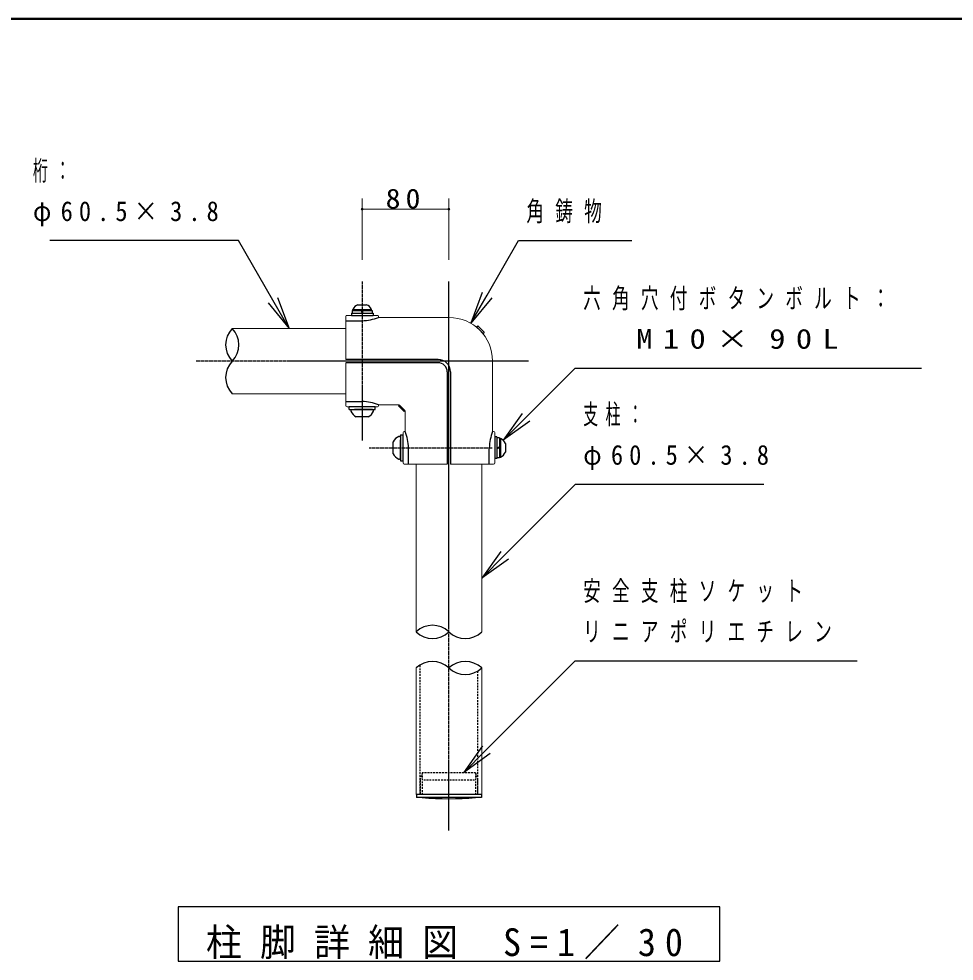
# Model space of a CAD drawing. Units: millimetres at full size, with parts at other scales. Extents: x -11724 to 0, y -2278 to 7380.
# Drawn here: x -7577 to -4987, y 4770 to 7380 of the extents above; entities that cross this region are included whole.
import ezdxf

# ---------------------------------------------------------------- set-up
doc = ezdxf.new("R2010")
doc.units = ezdxf.units.MM
doc.linetypes.add('USER2', pattern=[6, 3, -1, 1, -1])
doc.linetypes.add('USER4', pattern=[8, 5, -3])
for name, color, linetype, lineweight in [('A3図枠', 7, 'Continuous', 25), ('線', 2, 'Continuous', 25), ('補助', 2, 'Continuous', 25)]:
    doc.layers.add(name, color=color, linetype=linetype, lineweight=lineweight)
doc.styles.add('ＭＳ ゴシック', font='')
doc.styles.get('ＭＳ ゴシック').set_extended_font_data('MS Gothic')

# ---------------------------------------------------------------- blocks, each defined once
blk = doc.blocks.new('dimension_origin')
at = {"color": 0, "linetype": 'Continuous', "lineweight": -2}
blk.add_circle((0, 0), 1.25, dxfattribs=at)

msp = doc.modelspace()

# ---------------------------------------------------------------- linework, layer by layer
at = {"layer": 'A3図枠', "lineweight": 50}
msp.add_line((0, 7380), (-11550, 7380), dxfattribs=at)
at = {"layer": '線', "color": 20, "linetype": 'USER2'}
for p, q in [((-6625.789, 6652.75), (-6625.789, 6211.25)), ((-6385.789, 5132), (-6385.789, 6652.75)), ((-6165.039, 6432), (-7085.789, 6432)), ((-6606.539, 6192), (-6265.039, 6192))]:
    msp.add_line(p, q, dxfattribs=at)
at = {"layer": '線'}
for p, q in [((-6637.789, 6588.3), (-6613.789, 6588.3)), ((-6655.789, 6564.75), (-6655.789, 6558.75)), ((-6655.789, 6564.75), (-6595.789, 6564.75)), ((-6655.789, 6558.75), (-6595.789, 6558.75)), ((-6653.389, 6572.25), (-6598.189, 6572.25)), ((-6653.389, 6572.25), (-6653.389, 6564.75)), ((-6653.389, 6564.75), (-6598.189, 6564.75)), ((-6651.739, 6572.25), (-6651.739, 6575.25)), ((-6651.739, 6575.25), (-6599.839, 6575.25)), ((-6651.739, 6572.25), (-6599.839, 6572.25)), ((-6626.181, 6564.75), (-6628.191, 6572.25)), ((-6623.386, 6564.75), (-6625.396, 6572.25)), ((-6599.839, 6572.25), (-6599.839, 6575.25)), ((-6598.189, 6572.25), (-6598.189, 6564.75)), ((-6595.789, 6564.75), (-6595.789, 6558.75)), ((-6670.789, 6543.812), (-6625.789, 6543.812)), ((-6310.27, 6526.61), (-6309.732, 6527.149)), ((-6309.732, 6527.149), (-6305.976, 6529.757)), ((-6290.64, 6508.057), (-6309.732, 6527.149)), ((-6287.924, 6511.705), (-6305.976, 6529.757)), ((-6291.179, 6507.518), (-6290.64, 6508.057)), ((-6287.924, 6511.705), (-6290.64, 6508.057)), ((-6415.789, 6436.5), (-6670.789, 6436.5)), ((-6415.789, 6427.5), (-6670.789, 6427.5)), ((-6390.289, 6402), (-6390.289, 6147)), ((-6381.289, 6402), (-6381.289, 6147)), ((-6670.789, 6320.188), (-6625.789, 6320.188)), ((-6661.789, 6297.75), (-6661.789, 6305.25)), ((-6589.789, 6305.25), (-6661.789, 6305.25)), ((-6661.789, 6297.75), (-6589.789, 6297.75)), ((-6654.289, 6297.75), (-6647.539, 6297.75)), ((-6604.039, 6297.75), (-6647.539, 6297.75)), ((-6597.289, 6297.75), (-6604.039, 6297.75)), ((-6589.789, 6297.75), (-6589.789, 6305.25)), ((-6523.413, 6311.215), (-6525.695, 6307.791)), ((-6509.997, 6292.093), (-6525.695, 6307.791)), ((-6506.574, 6294.376), (-6523.413, 6311.215)), ((-6506.574, 6294.376), (-6509.997, 6292.093)), ((-6609.289, 6277.95), (-6642.289, 6277.95)), ((-6520.039, 6228), (-6512.539, 6228)), ((-6520.039, 6228), (-6520.039, 6156)), ((-6520.039, 6220.5), (-6520.039, 6213.75)), ((-6520.039, 6170.25), (-6520.039, 6213.75)), ((-6512.539, 6156), (-6512.539, 6228)), ((-6253.039, 6222), (-6259.039, 6222)), ((-6259.039, 6222), (-6259.039, 6162)), ((-6253.039, 6222), (-6253.039, 6162)), ((-6253.039, 6219.6), (-6253.039, 6164.4)), ((-6245.539, 6219.6), (-6253.039, 6219.6)), ((-6245.539, 6219.6), (-6245.539, 6164.4)), ((-6245.539, 6217.95), (-6242.539, 6217.95)), ((-6245.539, 6217.95), (-6245.539, 6166.05)), ((-6242.539, 6217.95), (-6242.539, 6166.05)), ((-6539.839, 6175.5), (-6539.839, 6208.5)), ((-6497.601, 6147), (-6497.601, 6192)), ((-6273.977, 6147), (-6273.977, 6192)), ((-6253.039, 6192.393), (-6245.539, 6194.402)), ((-6253.039, 6189.598), (-6245.539, 6191.607)), ((-6229.489, 6204), (-6229.489, 6180)), ((-6520.039, 6163.5), (-6520.039, 6170.25)), ((-6253.039, 6162), (-6259.039, 6162)), ((-6245.539, 6164.4), (-6253.039, 6164.4)), ((-6245.539, 6166.05), (-6242.539, 6166.05)), ((-6520.039, 6156), (-6512.539, 6156)), ((-6295.789, 5232), (-6475.789, 5232)), ((-6475.789, 5232), (-6475.789, 5223)), ((-6295.789, 5223), (-6475.789, 5223)), ((-6295.789, 5232), (-6295.789, 5223))]:
    msp.add_line(p, q, dxfattribs=at)
at = {"layer": '線', "color": 7, "lineweight": 13}
for p, q in [((-6670.789, 6555.75), (-6670.789, 6436.5)), ((-6667.789, 6558.75), (-6583.789, 6558.75)), ((-6580.789, 6555.75), (-6580.789, 6552.75)), ((-6385.039, 6552.75), (-6580.789, 6552.75)), ((-6670.789, 6522.75), (-6985.789, 6522.75)), ((-6670.789, 6427.5), (-6670.789, 6309)), ((-6265.039, 6432.75), (-6265.039, 6237)), ((-6985.789, 6341.25), (-6670.789, 6341.25)), ((-6667.789, 6305.25), (-6583.789, 6305.25)), ((-6524.539, 6311.25), (-6580.789, 6311.25)), ((-6580.789, 6308.25), (-6580.789, 6311.25)), ((-6506.539, 6293.25), (-6506.539, 6237)), ((-6512.539, 6150), (-6512.539, 6234)), ((-6509.539, 6237), (-6506.539, 6237)), ((-6262.039, 6237), (-6265.039, 6237)), ((-6259.039, 6150), (-6259.039, 6234)), ((-6390.289, 6147), (-6508.789, 6147)), ((-6476.539, 5682), (-6476.539, 6147)), ((-6262.789, 6147), (-6381.289, 6147)), ((-6295.039, 6147), (-6295.039, 5682)), ((-6476.539, 5232), (-6476.539, 5582)), ((-6295.039, 5582), (-6295.039, 5232)), ((-6295.039, 5232), (-6476.539, 5232))]:
    msp.add_line(p, q, dxfattribs=at)
at = {"layer": '線', "color": 4, "linetype": 'USER4'}
for p, q in [((-6465.139, 5232), (-6465.139, 5590.783)), ((-6306.439, 5573.217), (-6306.439, 5232)), ((-6459.664, 5292), (-6465.139, 5273.074)), ((-6311.914, 5292), (-6459.664, 5292)), ((-6459.664, 5292), (-6459.664, 5232)), ((-6311.914, 5292), (-6311.914, 5232)), ((-6311.914, 5292), (-6306.439, 5273.074)), ((-6465.139, 5271), (-6465.139, 5232)), ((-6314.655, 5271), (-6456.922, 5271)), ((-6306.439, 5271), (-6306.439, 5232))]:
    msp.add_line(p, q, dxfattribs=at)
at = {"layer": '線'}
for centre, radius, start, end in [((-6625.789, 6561.491), 29.372, 114.11411, 152.06758), ((-6625.789, 6561.491), 29.372, 27.93242, 65.88589), ((-6632.063, 6693.151), 149.471, 272.40579, 290.0621), ((-6938.685, 6477.375), 65.404, 136.07099, 223.92901), ((-7032.892, 6477.375), 65.404, 316.07099, 43.92901), ((-6938.685, 6386.625), 65.404, 136.07099, 223.92901), ((-6415.789, 6402), 34.5, 0, 90), ((-6415.789, 6402), 25.5, 0, 90), ((-6632.063, 6170.849), 149.471, 69.9379, 87.59421), ((-6654.289, 6294.75), 3, 90, 202.30281), ((-6629.308, 6304.997), 30, 202.30281, 244.36275), ((-6622.269, 6304.997), 30, 295.63725, 337.69719), ((-6597.289, 6294.75), 3, 337.69719, 90), ((-6512.792, 6195.52), 30, 112.30281, 154.36275), ((-6523.039, 6220.5), 3, 0, 112.30281), ((-6646.94, 6185.726), 149.471, 2.40579, 20.0621), ((-6124.637, 6185.726), 149.471, 159.9379, 177.59421), ((-6256.297, 6192), 29.372, 24.11411, 62.06758), ((-6512.792, 6188.48), 30, 205.63725, 247.69719), ((-6523.039, 6163.5), 3, 247.69719, 0), ((-6256.297, 6192), 29.372, 297.93242, 335.88589), ((-6431.164, 5634.896), 65.404, 46.07099, 133.92901), ((-6431.164, 5729.104), 65.404, 226.07099, 313.92901), ((-6340.414, 5729.104), 65.404, 226.07099, 313.92901), ((-6431.164, 5534.896), 65.404, 46.07099, 133.92901), ((-6340.414, 5534.896), 65.404, 46.07099, 133.92901), ((-6340.414, 5629.104), 65.404, 226.07099, 313.92901), ((-6385.789, 6131.086), 911.086, 265.34909, 274.65091)]:
    msp.add_arc(centre, radius, start, end, dxfattribs=at)
at = {"layer": '線', "color": 7, "lineweight": 13}
for centre, radius, start, end in [((-6667.789, 6555.75), 3, 90, 180), ((-6583.789, 6555.75), 3, 0, 90), ((-6385.039, 6432.75), 120, 0, 90), ((-6667.789, 6308.25), 3, 180, 270), ((-6583.789, 6308.25), 3, 270, 0), ((-6509.539, 6234), 3, 90, 180), ((-6262.039, 6234), 3, 0, 90), ((-6509.539, 6150), 3, 180, 270), ((-6262.039, 6150), 3, 270, 0)]:
    msp.add_arc(centre, radius, start, end, dxfattribs=at)
at = {"layer": '補助', "lineweight": 13}
for p, q in [((-6625.789, 6712.75), (-6625.789, 6882.75)), ((-6385.789, 6712.75), (-6385.789, 6882.75)), ((-6625.789, 6852.75), (-6385.789, 6852.75))]:
    msp.add_line(p, q, dxfattribs=at)
at = {"layer": '補助'}
for p, q in [((-6998.814, 6766.147), (-7490.678, 6766.147)), ((-6968.814, 6766.147), (-6998.814, 6766.147)), ((-6873.289, 6600.692), (-6968.814, 6766.147)), ((-6280.277, 6614.752), (-6192.869, 6766.147)), ((-6192.869, 6766.147), (-6162.869, 6766.147)), ((-6162.869, 6766.147), (-5879.13, 6766.147)), ((-6860.298, 6608.192), (-6828.289, 6522.75)), ((-6293.267, 6622.252), (-6325.277, 6536.81)), ((-6325.277, 6536.81), (-6280.277, 6614.752)), ((-6267.286, 6607.252), (-6325.277, 6536.81)), ((-6886.279, 6593.192), (-6828.289, 6522.75)), ((-6828.289, 6522.75), (-6873.289, 6600.692)), ((-6171.889, 6276.409), (-6035.749, 6412.548)), ((-6035.749, 6412.548), (-6005.749, 6412.548)), ((-6005.749, 6412.548), (-5077.305, 6412.548)), ((-6182.495, 6287.015), (-6235.528, 6212.769)), ((-6235.528, 6212.769), (-6171.889, 6276.409)), ((-6161.282, 6265.802), (-6235.528, 6212.769)), ((-6231.527, 5894.443), (-6035.608, 6091.148)), ((-6035.608, 6091.148), (-6005.608, 6091.148)), ((-6005.608, 6091.148), (-5513.744, 6091.148)), ((-6242.154, 5905.029), (-6295.039, 5830.677)), ((-6295.039, 5830.677), (-6231.527, 5894.443)), ((-6220.899, 5883.858), (-6295.039, 5830.677)), ((-6282.149, 5355.64), (-6035.749, 5602.039)), ((-6035.749, 5602.039), (-6005.749, 5602.039)), ((-6005.749, 5602.039), (-5255.672, 5602.039)), ((-6292.756, 5366.246), (-6345.789, 5292)), ((-6345.789, 5292), (-6282.149, 5355.64)), ((-6271.542, 5345.033), (-6345.789, 5292))]:
    msp.add_line(p, q, dxfattribs=at)
msp.add_lwpolyline([(-7135.789, 4920), (-7135.789, 4770), (-5635.789, 4770), (-5635.789, 4920)], close=True, dxfattribs=at)

# ---------------------------------------------------------------- block references
at = {"layer": '補助', "lineweight": 13, "xscale": 2, "yscale": 2}
msp.add_blockref('dimension_origin', (-6625.789, 6852.75), dxfattribs=at)
at = {"layer": '補助', "lineweight": 13, "xscale": 2, "yscale": 2, "rotation": 180}
msp.add_blockref('dimension_origin', (-6385.789, 6852.75), dxfattribs=at)

# ---------------------------------------------------------------- texts
at = {"layer": '補助', "style": 'ＭＳ ゴシック'}
for s, insert, char_height, attachment_point in [('\\T1.5;\\W0.55;桁：', (-7537.636, 6987.397), 54.99, 1), ('\\T1.34;\\W1.1;80', (-6505.789, 6853.75), 54.99, 8), ('\\T1.5;\\W0.9;φ60.5×3.8', (-7537.636, 6874.897), 54.99, 1), ('\\T1.64;\\W0.65;角鋳物', (-6171.119, 6874.897), 54.99, 1), ('\\T1.64;\\W0.65;六角穴付ボタンボルト：', (-6013.999, 6633.798), 54.99, 1), ('\\T1.64;\\W1.2;\\~\\~M10×90L', (-6013.999, 6521.298), 54.99, 1), ('\\T1.5;\\W0.55;支柱：', (-6013.858, 6312.398), 54.99, 1), ('\\T1.5;\\W0.9;φ60.5×3.8', (-6013.858, 6199.898), 54.99, 1), ('\\T1.64;\\W0.65;安全支柱ソケット', (-6013.999, 5823.289), 54.99, 1), ('\\T1.64;\\W0.65;リニアポリエチレン', (-6013.999, 5710.789), 54.99, 1), ('\\T1.5;\\W0.95;柱脚詳細図\\~S=1／30', (-6385.789, 4775), 76.98, 8)]:
    msp.add_mtext(s, dxfattribs=dict(at, insert=insert, char_height=char_height, attachment_point=attachment_point))

doc.saveas('drawing.dxf')
